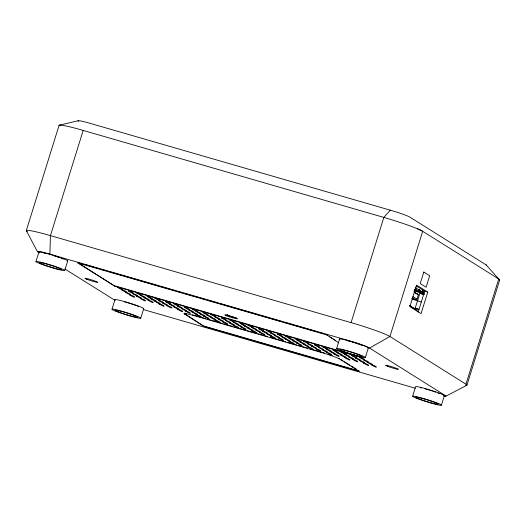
<?xml version="1.0" encoding="UTF-8"?>
<svg xmlns="http://www.w3.org/2000/svg" width="526" height="526" viewBox="0 0 526 526"><rect width="100%" height="100%" fill="white"/><g stroke="black" fill="none" stroke-linecap="round" stroke-linejoin="round"><path stroke-width="0.79" d="M443.701 396.052A16.7 1.223 17.3 0 0 445.844 395.914L368.785 347.581A16.7 1.223 17.3 0 0 352.104 341.617L49.891 254.17L50.43 235.622L83.193 130.428L383.848 217.416A33.473 2.452 17.3 0 1 411.51 226.456L417.328 228.738A33.46 2.452 17.3 0 1 422.687 231.302L498.727 278.99A33.46 2.452 17.3 0 1 499.365 280.187A33.48 2.452 17.3 0 0 498.727 278.99L486.077 264.861L409.491 216.883A16.7 1.223 17.3 0 0 392.81 210.919L88.118 122.768A16.7 1.223 17.3 0 0 78.17 121.026L78.644 121.381M417.263 311.543A3.294 3.163 -57.9 0 0 414.994 308.749L420.149 292.561L418.735 291.66L414.935 290.589M420.675 292.121L420.32 293.455L421.3 293.751M59.063 125.412L26.3 230.605L37.464 251.724L39.325 252.947M35.939 261.573L38.917 252.007M64.711 270.515L67.69 260.949M360.132 356.24L362.894 357.969L114.924 286.223L77.789 262.553M111.979 309.262L114.957 299.695M140.751 318.204L143.73 308.637M184.547 314.18A16.74 1.223 17.3 0 1 196.126 316.205L320.104 352.078A16.74 1.223 17.3 0 1 339.526 359.021L359.12 371.31L204.147 326.468L184.646 313.864A16.74 1.223 17.3 0 1 186.414 313.437M196.126 316.205L196.224 315.889L205.64 318.611M204.147 326.468L184.646 313.864M320.104 352.078L320.209 351.756A16.74 1.223 17.3 0 1 322.26 352.367M338.757 342.834L325.758 334.299L327.823 335.595M336.601 348.56L339.579 338.994M465.727 385.44A33.48 2.452 17.3 0 0 465.964 384.184L389.924 336.495A33.48 2.452 17.3 0 0 351.085 322.616L383.848 217.416L390.239 210.163M365.366 357.502L368.345 347.936M411.74 298.544L415.619 299.669L417.013 299.136L418.348 294.869L414.1 291.706M415.672 308.381L418.985 309.439L415.316 308.157L415.672 308.381L415.211 309.65M422.661 294.093L423.121 292.62L421.78 291.785M418.15 312.135L424.666 291.207L416.119 285.842M427.763 292.101L421.056 313.647L409.879 306.638L416.585 285.092L427.763 292.101L424.666 291.207M412.64 396.249L415.619 386.682A15.063 1.105 17.3 0 1 432.083 390.654A15.063 1.105 17.3 0 1 443.845 395.756M441.413 405.191L444.391 395.624M465.964 384.184L498.727 278.99M466.937 385.15L499.7 279.957M369.587 348.034L389.924 336.495L422.687 231.302A33.473 2.452 17.3 0 0 417.322 228.738M445.785 396.229L466.601 385.38M415.178 288.754L416.408 288.36L415.343 287.295M419.084 290.043L417.861 290.437L414.403 289.675M78.229 120.71L59.399 125.181A33.48 2.452 17.3 0 0 59.28 125.813M422.963 294.106L424.403 293.83M422.832 294.613L424.272 294.336M60.273 125.122L59.399 125.181L61.667 125.241A33.48 2.452 17.3 0 1 83.193 130.428M49.891 254.17L47.406 253.466A16.7 1.223 17.3 0 0 37.464 251.724M422.345 290.273L423.897 290.727L423.548 291.365A3.294 3.163 -57.9 0 1 420.057 292.495M413.949 290.865L420.142 292.66M415.119 293.133L417.447 293.804M412.22 299.13L421.313 301.977M351.085 322.616L50.43 235.622A33.48 2.452 17.3 0 0 27.273 231.571M78.578 262.783L82.516 263.92M84.088 264.374L93.536 267.109M96.685 268.023L99.046 268.701M100.617 269.161L106.127 270.752M107.705 271.212L111.637 272.35M113.215 272.803L122.657 275.539M124.235 275.992L135.254 279.181M136.832 279.635L146.274 282.37M147.852 282.824L158.872 286.012M160.443 286.466L169.891 289.201M171.463 289.655L175.401 290.799M176.979 291.253L182.489 292.844M184.061 293.304L193.509 296.033M196.658 296.947L199.019 297.631M200.59 298.084L206.1 299.675M207.678 300.136L217.12 302.864M220.269 303.778L222.636 304.462M224.207 304.916L246.247 311.293M247.825 311.747L258.845 314.936M260.416 315.396L269.864 318.125M271.436 318.585L282.462 321.767M284.033 322.228L293.482 324.956M295.053 325.416L298.992 326.554M300.563 327.008L306.073 328.605M307.651 329.059L317.099 331.794M320.242 332.702L322.609 333.385M325.653 334.615L77.69 262.875L114.924 286.223M115.023 285.907L362.204 357.424M207.211 319.065L216.627 321.787M218.198 322.247L222.117 323.378M223.688 323.832L233.103 326.561M234.675 327.014L245.662 330.19M247.227 330.644L256.649 333.366M258.213 333.826L262.139 334.957M263.71 335.41L267.629 336.548M270.772 337.455L273.125 338.139M274.69 338.593L285.677 341.768M287.249 342.222L296.664 344.944M298.235 345.404L307.651 348.127M310.787 349.034L320.209 351.756M204.246 326.153L359.219 370.994M143.236 309.512L415.277 388.221M414.909 289.616L416.204 290.076L414.712 289.635M421.859 293.968L423.634 294.514L419.972 293.238L420.32 293.455M114.523 300.05L65.053 269.082M419.097 289.648L420.169 290.319L419.183 290.227L418.735 291.66L421.227 291.384L415.323 287.683M418.374 289.418L419.755 290.286M421.832 291.588L423.903 292.883M422.536 293.705L423.765 294.475M414.192 292.259L418.348 294.869M412.857 296.532L417.013 299.136M412.272 297.571L415.619 299.669M409.951 305.586L413.449 308.137M409.688 305.777L415.593 309.479L413.824 308.012M329.894 336.89L331.959 338.192M333.339 339.053L335.41 340.348M340.973 359.547L343.005 360.816M344.352 361.664L349.764 365.057M351.112 365.905L356.516 369.298M486.077 264.861L486.55 265.216A16.7 1.223 17.3 0 1 486.491 265.531M409.978 305.474L410.78 306.461M416.625 289.997A6.47 6.069 -61.3 0 1 414.475 290.819M39.358 252.447A15.063 1.105 17.3 0 1 53.507 255.386A15.063 1.105 17.3 0 1 67.15 261.08M235.97 317.757A5.01 0.368 17.3 0 1 231.302 316.586A5.01 0.368 17.3 0 1 226.732 314.883M227.258 314.758A5.01 0.368 17.3 0 1 228.034 314.916M235.543 317.329A5.01 0.368 17.3 0 1 236.003 317.566M322.957 352.571A16.74 1.223 17.3 0 1 324.351 353.005M328.48 354.327A16.74 1.223 17.3 0 1 330.453 354.997M331.084 355.214A16.74 1.223 17.3 0 1 332.314 355.648M338.981 358.344A16.74 1.223 17.3 0 1 339.625 358.699M192.345 314.811A16.74 1.223 17.3 0 1 193.594 315.146M194.232 315.324A16.74 1.223 17.3 0 1 195.554 315.692M340.013 339.434A15.063 1.105 17.3 0 1 354.162 342.373A15.063 1.105 17.3 0 1 367.805 348.067M346.18 340.414A11.69 0.855 17.3 0 1 350.526 341.552M351.933 341.959A11.69 0.855 17.3 0 1 354.116 342.617M354.846 342.847A11.69 0.855 17.3 0 1 359.041 344.241M359.679 344.464A11.69 0.855 17.3 0 1 361.967 345.319M115.398 300.129A15.063 1.105 17.3 0 1 129.547 303.075A15.063 1.105 17.3 0 1 143.19 308.769M124.544 301.871A11.69 0.855 17.3 0 1 125.911 302.253M126.608 302.45A11.69 0.855 17.3 0 1 132.388 304.245M133.078 304.482A11.69 0.855 17.3 0 1 136.642 305.751M137.345 306.02A11.69 0.855 17.3 0 1 138.581 306.526M43.717 253.052A11.69 0.855 17.3 0 1 44.855 253.276M53.461 255.629A11.69 0.855 17.3 0 1 55.638 256.326M56.348 256.556A11.69 0.855 17.3 0 1 59.024 257.477M61.305 258.332A11.69 0.855 17.3 0 1 63.048 259.062M420.412 387.728A11.69 0.855 17.3 0 1 421.556 387.951M424.561 388.688A11.69 0.855 17.3 0 1 427.263 389.437M427.973 389.648A11.69 0.855 17.3 0 1 429.433 390.082M430.163 390.305A11.69 0.855 17.3 0 1 432.339 391.002M433.043 391.232A11.69 0.855 17.3 0 1 435.719 392.153M438.007 393.007A11.69 0.855 17.3 0 1 439.749 393.737M423.818 272.034L420.228 283.567L426.106 287.255L429.703 275.723L423.818 272.034M117.666 287.347C125.379 292.305 123.873 288.695 117.666 287.347M121.585 289.806C129.297 294.764 127.792 291.154 121.585 289.806M128.528 291.023C136.208 295.98 134.748 292.371 128.528 291.023M125.504 292.265C133.177 297.223 131.724 293.613 125.504 292.265M132.453 293.482C140.126 298.439 138.667 294.83 132.453 293.482M136.26 292.732C143.933 297.69 142.48 294.08 136.26 292.732M129.422 294.724C137.095 299.682 135.642 296.072 129.422 294.724M136.372 295.941C144.045 300.898 142.585 297.289 136.372 295.941M140.179 295.185C147.859 300.142 146.399 296.539 140.179 295.185M147.129 296.401C154.802 301.359 153.349 297.749 147.129 296.401M140.291 298.393C147.964 303.357 146.511 299.748 140.291 298.393M144.098 297.644C151.777 302.601 150.318 298.992 144.098 297.644M151.047 298.86C158.72 303.818 157.267 300.208 151.047 298.86M154.861 298.11C162.534 303.068 161.074 299.458 154.861 298.11M148.023 300.103C155.696 305.06 154.236 301.451 148.023 300.103M154.966 301.319C162.679 306.277 161.173 302.66 154.966 301.319M158.78 300.57C166.453 305.527 165 301.917 158.78 300.57M165.723 301.786C173.435 306.743 171.93 303.127 165.723 301.786M158.885 303.778C166.564 308.736 165.105 305.126 158.885 303.778M162.698 303.029C170.411 307.986 168.905 304.37 162.698 303.029M169.648 304.238C177.321 309.203 175.862 305.593 169.648 304.238M173.455 303.489C181.128 308.446 179.675 304.837 173.455 303.489M166.617 305.481C174.29 310.445 172.837 306.836 166.617 305.481M173.567 306.697C181.24 311.655 179.78 308.045 173.567 306.697M177.374 305.948C185.053 310.905 183.594 307.296 177.374 305.948M184.324 307.164C191.997 312.122 190.543 308.512 184.324 307.164M177.486 309.156C185.159 314.114 183.705 310.504 177.486 309.156M181.292 308.407C188.972 313.365 187.512 309.755 181.292 308.407M188.242 309.623C195.955 314.581 194.449 310.965 188.242 309.623M192.056 308.874C199.729 313.831 198.269 310.222 192.056 308.874M185.218 310.866C192.891 315.824 191.431 312.214 185.218 310.866M192.161 312.082C199.834 317.04 198.381 313.43 192.161 312.082M195.974 311.326C203.687 316.29 202.181 312.674 195.974 311.326M202.918 312.543C210.597 317.5 209.138 313.89 202.918 312.543M196.08 314.541C203.759 319.499 202.3 315.889 196.08 314.541M199.893 313.785C207.566 318.743 206.113 315.133 199.893 313.785M206.843 315.002C214.516 319.959 213.056 316.35 206.843 315.002M210.65 314.252C218.323 319.21 216.87 315.6 210.65 314.252M203.812 316.244C211.485 321.202 210.032 317.592 203.812 316.244M210.762 317.461C218.435 322.418 216.975 318.809 210.762 317.461M214.569 316.711C222.248 321.669 220.788 318.059 214.569 316.711M221.518 317.928C229.191 322.885 227.738 319.275 221.518 317.928M214.68 319.92C222.353 324.877 220.9 321.268 214.68 319.92M218.487 319.17C226.167 324.128 224.707 320.518 218.487 319.17M225.437 320.387C233.11 325.344 231.657 321.734 225.437 320.387M229.251 319.63C236.963 324.595 235.457 320.978 229.251 319.63M222.413 321.629C230.086 326.587 228.626 322.977 222.413 321.629M229.356 322.839C237.068 327.803 235.563 324.187 229.356 322.839M233.169 322.09C240.842 327.047 239.389 323.437 233.169 322.09M240.112 323.306C247.792 328.263 246.332 324.654 240.112 323.306M233.274 325.298C240.987 330.256 239.481 326.646 233.274 325.298M237.088 324.549C244.8 329.506 243.295 325.89 237.088 324.549M244.038 325.765C251.711 330.722 250.251 327.113 244.038 325.765M247.845 325.015C255.518 329.973 254.065 326.363 247.845 325.015M241.007 327.008C248.68 331.965 247.227 328.355 241.007 327.008M247.956 328.224C255.629 333.182 254.17 329.572 247.956 328.224M251.763 327.474C259.443 332.432 257.983 328.822 251.763 327.474M258.713 328.684C266.386 333.642 264.933 330.032 258.713 328.684M251.875 330.683C259.548 335.641 258.095 332.031 251.875 330.683M255.682 329.927C263.362 334.884 261.902 331.275 255.682 329.927M262.632 331.143C270.344 336.101 268.839 332.491 262.632 331.143M266.445 330.394C274.118 335.351 272.665 331.742 266.445 330.394M259.607 332.386C267.32 337.344 265.814 333.734 259.607 332.386M266.55 333.602C274.224 338.56 272.77 334.95 266.55 333.602M270.364 332.853C278.076 337.81 276.571 334.194 270.364 332.853M277.307 334.069C284.987 339.027 283.527 335.417 277.307 334.069M270.469 336.061C278.149 341.019 276.689 337.409 270.469 336.061M274.283 335.312C281.956 340.269 280.503 336.66 274.283 335.312M281.232 336.528C288.905 341.486 287.446 337.876 281.232 336.528M285.039 335.772C292.712 340.73 291.259 337.12 285.039 335.772M278.201 337.771C285.874 342.728 284.421 339.119 278.201 337.771M285.151 338.981C292.824 343.945 291.365 340.335 285.151 338.981M288.958 338.231C296.638 343.189 295.178 339.579 288.958 338.231M295.908 339.448C303.62 344.405 302.115 340.795 295.908 339.448M289.07 341.44C296.743 346.397 295.29 342.788 289.07 341.44M292.877 340.69C300.596 345.648 299.09 342.038 292.877 340.69M299.827 341.907C307.5 346.864 306.047 343.254 299.827 341.907M303.64 341.157C311.353 346.115 309.847 342.498 303.64 341.157M296.802 343.149C304.475 348.107 303.015 344.497 296.802 343.149M303.745 344.366C311.418 349.323 309.965 345.713 303.745 344.366M307.559 343.616C315.232 348.574 313.779 344.964 307.559 343.616M314.502 344.826C322.182 349.783 320.722 346.18 314.502 344.826M307.664 346.825C315.376 351.782 313.871 348.166 307.664 346.825M311.477 346.069C319.15 351.026 317.697 347.423 311.477 346.069M318.427 347.285C326.1 352.242 324.641 348.633 318.427 347.285M322.234 346.535C329.907 351.493 328.454 347.883 322.234 346.535M315.396 348.528C323.069 353.485 321.616 349.875 315.396 348.528M322.346 349.744C330.019 354.702 328.559 351.092 322.346 349.744M326.153 348.994C333.832 353.952 332.373 350.342 326.153 348.994M333.103 350.211C340.776 355.168 339.323 351.559 333.103 350.211M326.265 352.203C333.938 357.161 332.485 353.551 326.265 352.203M330.072 351.453C337.751 356.411 336.292 352.801 330.072 351.453M337.021 352.67C344.734 357.627 343.228 354.011 337.021 352.67M340.835 351.914C348.508 356.871 347.055 353.268 340.835 351.914M333.997 353.913C341.67 358.87 340.21 355.26 333.997 353.913M340.94 355.129C348.653 360.086 347.147 356.47 340.94 355.129M344.754 354.373C352.427 359.33 350.973 355.721 344.754 354.373M351.697 355.589C359.376 360.547 357.917 356.937 351.697 355.589M344.859 357.581C352.538 362.539 351.079 358.929 344.859 357.581M348.672 356.832C356.345 361.789 354.892 358.18 348.672 356.832M355.622 358.048C363.295 363.006 361.835 359.396 355.622 358.048M359.429 357.299C367.102 362.256 365.649 358.647 359.429 357.299M352.591 359.291C360.264 364.248 358.811 360.639 352.591 359.291M359.541 360.507C367.214 365.465 365.754 361.855 359.541 360.507M363.348 359.758C371.027 364.715 369.568 361.106 363.348 359.758M363.459 362.966C371.132 367.924 369.679 364.314 363.459 362.966M367.266 362.217C374.985 367.174 373.48 363.558 367.266 362.217M371.192 364.669C378.904 369.633 377.398 366.017 371.192 364.669M387.399 366.247A6.693 0.493 17.3 0 0 398.136 369.357A6.693 0.493 17.3 0 0 390.417 366.326A6.693 0.493 17.3 0 0 387.399 366.247M86.737 279.26A6.693 0.493 17.3 0 0 97.474 282.37A6.693 0.493 17.3 0 0 89.755 279.339A6.693 0.493 17.3 0 0 86.737 279.26M226.588 315.797A6.693 0.493 17.3 0 0 237.325 318.907A6.693 0.493 17.3 0 0 229.599 315.876A6.693 0.493 17.3 0 0 226.588 315.797M340.67 350.645A15.063 1.105 17.3 0 0 364.827 357.634A15.063 1.105 17.3 0 0 347.456 350.816A15.063 1.105 17.3 0 0 340.67 350.645M342.978 351.177A11.69 0.855 17.3 0 0 361.724 356.602A11.69 0.855 17.3 0 0 348.245 351.315A11.69 0.855 17.3 0 0 342.978 351.177M116.049 311.339A15.063 1.105 17.3 0 0 140.212 318.329A15.063 1.105 17.3 0 0 122.841 311.517A15.063 1.105 17.3 0 0 116.049 311.339M118.363 311.879A11.69 0.855 17.3 0 0 137.108 317.303A11.69 0.855 17.3 0 0 123.63 312.017A11.69 0.855 17.3 0 0 118.363 311.879M40.009 263.651A15.063 1.105 17.3 0 0 64.165 270.647A15.063 1.105 17.3 0 0 46.801 263.828A15.063 1.105 17.3 0 0 40.009 263.651M42.323 264.19A11.69 0.855 17.3 0 0 61.069 269.614A11.69 0.855 17.3 0 0 47.59 264.328A11.69 0.855 17.3 0 0 42.323 264.19M416.71 398.327A15.063 1.105 17.3 0 0 440.867 405.322A15.063 1.105 17.3 0 0 423.496 398.504A15.063 1.105 17.3 0 0 416.71 398.327M419.018 398.866A11.69 0.855 17.3 0 0 437.763 404.29A11.69 0.855 17.3 0 0 424.285 399.004A11.69 0.855 17.3 0 0 419.018 398.866"/></g></svg>
